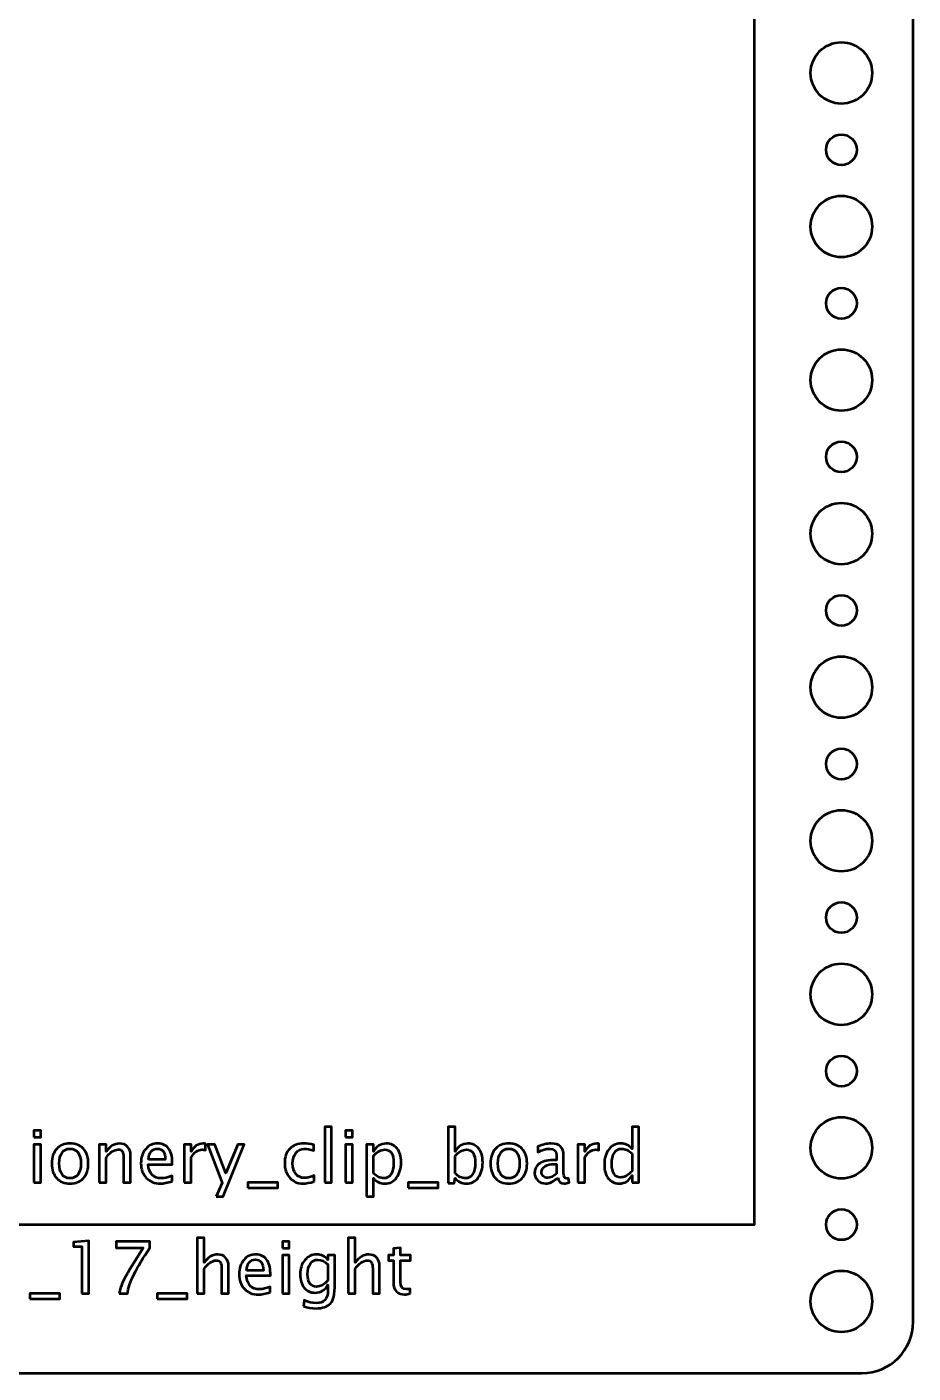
# Model space of a CAD drawing. Header units: centimetres. Extents: x -73 to 73, y -61 to 74.
# Drawn here: x -44.7 to -36.05, y -56.95 to -43.8 of the extents above; entities that cross this region are included whole.
import ezdxf

# ---------------------------------------------------------------- set-up
doc = ezdxf.new("R2010")
doc.units = ezdxf.units.CM
doc.header["$MEASUREMENT"] = 0
doc.layers.add('Layer 1', color=7, linetype='Continuous')

msp = doc.modelspace()

# ---------------------------------------------------------------- linework, layer by layer
at = {"layer": 'Layer 1', "color": 4, "lineweight": 53}
msp.add_lwpolyline([(-52.4, -55.5), (-37.6, -55.5), (-37.6, -34.5), (-52.4, -34.5), (-52.4, -55.5)], close=True, dxfattribs=at)
at = {"layer": 'Layer 1', "lineweight": 53}
for centre, major_axis in [((-36.74999, -44.25001), (0, 0.30001)), ((-36.75, -45), (0, 0.15)), ((-36.74999, -45.75001), (0, 0.30001)), ((-36.75, -46.5), (0, 0.15)), ((-36.74999, -47.25001), (0, 0.30001)), ((-36.75, -48), (0, 0.15)), ((-36.74999, -48.75001), (0, 0.30001)), ((-36.75, -49.5), (0, 0.15)), ((-36.74999, -50.25001), (0, 0.30001)), ((-36.75, -51), (0, 0.15)), ((-36.74999, -51.75001), (0, 0.30001)), ((-36.75, -52.5), (0, 0.15)), ((-36.74999, -53.25001), (0, 0.30001)), ((-36.75, -54), (0, 0.15)), ((-36.74999, -54.75001), (0, 0.30001)), ((-36.75, -55.5), (0, 0.15)), ((-36.74999, -56.25001), (0, 0.30001))]:
    msp.add_ellipse(centre, major_axis=major_axis, ratio=1, dxfattribs=at)
msp.add_open_spline([(-53.95, -56.45), (-53.95, -56.45), (-53.95, -32.05), (-53.95, -32.05), (-53.95, -32.05), (-53.95, -31.77386), (-53.72614, -31.55), (-53.45, -31.55), (-53.45, -31.55), (-53.45, -31.55), (-36.55, -31.55), (-36.55, -31.55), (-36.55, -31.55), (-36.27386, -31.55), (-36.05, -31.77386), (-36.05, -32.05), (-36.05, -32.05), (-36.05, -32.05), (-36.05, -56.45), (-36.05, -56.45), (-36.05, -56.45), (-36.05, -56.72614), (-36.27386, -56.95), (-36.55, -56.95), (-36.55, -56.95), (-36.55, -56.95), (-53.45, -56.95), (-53.45, -56.95), (-53.45, -56.95), (-53.72614, -56.95), (-53.95, -56.72614), (-53.95, -56.45)], degree=3, knots=[0, 0, 0, 0, 0.11111111, 0.11111111, 0.11111111, 0.11111111, 0.22222222, 0.22222222, 0.22222222, 0.22222222, 0.33333333, 0.33333333, 0.33333333, 0.33333333, 0.44444444, 0.44444444, 0.44444444, 0.44444444, 0.55555556, 0.55555556, 0.55555556, 0.55555556, 0.66666667, 0.66666667, 0.66666667, 0.66666667, 0.77777778, 0.77777778, 0.77777778, 0.77777778, 1, 1, 1, 1], dxfattribs=at)
at = {"layer": 'Layer 1', "color": 5, "lineweight": 53}
for points, knots in [([(-41.79542, -55.08951), (-41.79542, -55.08951), (-41.79542, -54.54552), (-41.79542, -54.54552), (-41.79542, -54.54552), (-41.79542, -54.54552), (-41.72768, -54.54552), (-41.72768, -54.54552), (-41.72768, -54.54552), (-41.72768, -54.54552), (-41.72768, -55.08951), (-41.72768, -55.08951), (-41.72768, -55.08951), (-41.72768, -55.08951), (-41.79542, -55.08951), (-41.79542, -55.08951)], [0, 0, 0, 0, 0.2, 0.2, 0.2, 0.2, 0.4, 0.4, 0.4, 0.4, 0.6, 0.6, 0.6, 0.6, 1, 1, 1, 1]), ([(-40.59079, -55.09374), (-40.59079, -55.09374), (-40.59079, -54.54552), (-40.59079, -54.54552), (-40.59079, -54.54552), (-40.59079, -54.54552), (-40.52305, -54.54552), (-40.52305, -54.54552), (-40.52305, -54.54552), (-40.52305, -54.54552), (-40.52305, -54.78624), (-40.52305, -54.78624), (-40.52305, -54.78624), (-40.4953, -54.73391), (-40.45355, -54.7078), (-40.39793, -54.7078), (-40.39793, -54.7078), (-40.35289, -54.7078), (-40.3175, -54.72415), (-40.29163, -54.75696), (-40.29163, -54.75696), (-40.26576, -54.78976), (-40.25282, -54.83457), (-40.25282, -54.89137), (-40.25282, -54.89137), (-40.25282, -54.95322), (-40.26752, -55.0032), (-40.2968, -55.04106), (-40.2968, -55.04106), (-40.32608, -55.07904), (-40.36465, -55.09798), (-40.4124, -55.09798), (-40.4124, -55.09798), (-40.45673, -55.09798), (-40.49365, -55.08104), (-40.52305, -55.04706), (-40.52305, -55.04706), (-40.52305, -55.04706), (-40.53128, -55.09374), (-40.53128, -55.09374), (-40.53128, -55.09374), (-40.53128, -55.09374), (-40.59079, -55.09374), (-40.59079, -55.09374)], [0, 0, 0, 0, 0.08333333, 0.08333333, 0.08333333, 0.08333333, 0.16666667, 0.16666667, 0.16666667, 0.16666667, 0.25, 0.25, 0.25, 0.25, 0.33333333, 0.33333333, 0.33333333, 0.33333333, 0.41666667, 0.41666667, 0.41666667, 0.41666667, 0.5, 0.5, 0.5, 0.5, 0.58333333, 0.58333333, 0.58333333, 0.58333333, 0.66666667, 0.66666667, 0.66666667, 0.66666667, 0.75, 0.75, 0.75, 0.75, 0.83333333, 0.83333333, 0.83333333, 0.83333333, 1, 1, 1, 1]), ([(-38.79443, -55.08951), (-38.79443, -55.08951), (-38.79443, -55.01931), (-38.79443, -55.01931), (-38.79443, -55.01931), (-38.82206, -55.07175), (-38.86369, -55.09798), (-38.91931, -55.09798), (-38.91931, -55.09798), (-38.96447, -55.09798), (-38.99998, -55.08163), (-39.02585, -55.04882), (-39.02585, -55.04882), (-39.05172, -55.01601), (-39.06466, -54.97121), (-39.06466, -54.91441), (-39.06466, -54.91441), (-39.06466, -54.85232), (-39.04996, -54.80235), (-39.02068, -54.76448), (-39.02068, -54.76448), (-38.99128, -54.72673), (-38.95271, -54.7078), (-38.90485, -54.7078), (-38.90485, -54.7078), (-38.86052, -54.7078), (-38.82359, -54.72474), (-38.79443, -54.75872), (-38.79443, -54.75872), (-38.79443, -54.75872), (-38.79443, -54.54552), (-38.79443, -54.54552), (-38.79443, -54.54552), (-38.79443, -54.54552), (-38.7267, -54.54552), (-38.7267, -54.54552), (-38.7267, -54.54552), (-38.7267, -54.54552), (-38.7267, -55.08951), (-38.7267, -55.08951), (-38.7267, -55.08951), (-38.7267, -55.08951), (-38.79443, -55.08951), (-38.79443, -55.08951)], [0, 0, 0, 0, 0.08333333, 0.08333333, 0.08333333, 0.08333333, 0.16666667, 0.16666667, 0.16666667, 0.16666667, 0.25, 0.25, 0.25, 0.25, 0.33333333, 0.33333333, 0.33333333, 0.33333333, 0.41666667, 0.41666667, 0.41666667, 0.41666667, 0.5, 0.5, 0.5, 0.5, 0.58333333, 0.58333333, 0.58333333, 0.58333333, 0.66666667, 0.66666667, 0.66666667, 0.66666667, 0.75, 0.75, 0.75, 0.75, 0.83333333, 0.83333333, 0.83333333, 0.83333333, 1, 1, 1, 1]), ([(-44.6353, -54.64712), (-44.6353, -54.64712), (-44.6353, -54.57939), (-44.6353, -54.57939), (-44.6353, -54.57939), (-44.6353, -54.57939), (-44.56756, -54.57939), (-44.56756, -54.57939), (-44.56756, -54.57939), (-44.56756, -54.57939), (-44.56756, -54.64712), (-44.56756, -54.64712), (-44.56756, -54.64712), (-44.56756, -54.64712), (-44.6353, -54.64712), (-44.6353, -54.64712)], [0, 0, 0, 0, 0.2, 0.2, 0.2, 0.2, 0.4, 0.4, 0.4, 0.4, 0.6, 0.6, 0.6, 0.6, 1, 1, 1, 1]), ([(-41.59151, -54.64712), (-41.59151, -54.64712), (-41.59151, -54.57939), (-41.59151, -54.57939), (-41.59151, -54.57939), (-41.59151, -54.57939), (-41.52377, -54.57939), (-41.52377, -54.57939), (-41.52377, -54.57939), (-41.52377, -54.57939), (-41.52377, -54.64712), (-41.52377, -54.64712), (-41.52377, -54.64712), (-41.52377, -54.64712), (-41.59151, -54.64712), (-41.59151, -54.64712)], [0, 0, 0, 0, 0.2, 0.2, 0.2, 0.2, 0.4, 0.4, 0.4, 0.4, 0.6, 0.6, 0.6, 0.6, 1, 1, 1, 1]), ([(-44.6353, -55.08951), (-44.6353, -55.08951), (-44.6353, -54.71556), (-44.6353, -54.71556), (-44.6353, -54.71556), (-44.6353, -54.71556), (-44.56756, -54.71556), (-44.56756, -54.71556), (-44.56756, -54.71556), (-44.56756, -54.71556), (-44.56756, -55.08951), (-44.56756, -55.08951), (-44.56756, -55.08951), (-44.56756, -55.08951), (-44.6353, -55.08951), (-44.6353, -55.08951)], [0, 0, 0, 0, 0.2, 0.2, 0.2, 0.2, 0.4, 0.4, 0.4, 0.4, 0.6, 0.6, 0.6, 0.6, 1, 1, 1, 1]), ([(-44.28251, -55.09798), (-44.33743, -55.09798), (-44.38094, -55.08046), (-44.41292, -55.04541), (-44.41292, -55.04541), (-44.44503, -55.01037), (-44.46102, -54.96274), (-44.46102, -54.90265), (-44.46102, -54.90265), (-44.46102, -54.84268), (-44.44503, -54.79517), (-44.41292, -54.76025), (-44.41292, -54.76025), (-44.38094, -54.72532), (-44.33743, -54.7078), (-44.28251, -54.7078), (-44.28251, -54.7078), (-44.2276, -54.7078), (-44.18409, -54.72532), (-44.1521, -54.76025), (-44.1521, -54.76025), (-44.12, -54.79517), (-44.10401, -54.84268), (-44.10401, -54.90265), (-44.10401, -54.90265), (-44.10401, -54.96274), (-44.12, -55.01037), (-44.1521, -55.04541), (-44.1521, -55.04541), (-44.18409, -55.08046), (-44.2276, -55.09798), (-44.28251, -55.09798)], [0, 0, 0, 0, 0.11111111, 0.11111111, 0.11111111, 0.11111111, 0.22222222, 0.22222222, 0.22222222, 0.22222222, 0.33333333, 0.33333333, 0.33333333, 0.33333333, 0.44444444, 0.44444444, 0.44444444, 0.44444444, 0.55555556, 0.55555556, 0.55555556, 0.55555556, 0.66666667, 0.66666667, 0.66666667, 0.66666667, 0.77777778, 0.77777778, 0.77777778, 0.77777778, 1, 1, 1, 1]), ([(-44.28263, -55.04718), (-44.24912, -55.04718), (-44.22301, -55.03459), (-44.20443, -55.00931), (-44.20443, -55.00931), (-44.18597, -54.98415), (-44.17668, -54.94852), (-44.17668, -54.90265), (-44.17668, -54.90265), (-44.17668, -54.85691), (-44.18597, -54.8214), (-44.20443, -54.79623), (-44.20443, -54.79623), (-44.22301, -54.77118), (-44.24912, -54.7586), (-44.28263, -54.7586), (-44.28263, -54.7586), (-44.31626, -54.7586), (-44.34237, -54.77118), (-44.36071, -54.79623), (-44.36071, -54.79623), (-44.37917, -54.8214), (-44.38835, -54.85691), (-44.38835, -54.90265), (-44.38835, -54.90265), (-44.38835, -54.94852), (-44.37917, -54.98415), (-44.36071, -55.00931), (-44.36071, -55.00931), (-44.34237, -55.03459), (-44.31626, -55.04718), (-44.28263, -55.04718)], [0, 0, 0, 0, 0.11111111, 0.11111111, 0.11111111, 0.11111111, 0.22222222, 0.22222222, 0.22222222, 0.22222222, 0.33333333, 0.33333333, 0.33333333, 0.33333333, 0.44444444, 0.44444444, 0.44444444, 0.44444444, 0.55555556, 0.55555556, 0.55555556, 0.55555556, 0.66666667, 0.66666667, 0.66666667, 0.66666667, 0.77777778, 0.77777778, 0.77777778, 0.77777778, 1, 1, 1, 1]), ([(-43.99794, -55.08951), (-43.99794, -55.08951), (-43.99794, -54.71556), (-43.99794, -54.71556), (-43.99794, -54.71556), (-43.99794, -54.71556), (-43.9302, -54.71556), (-43.9302, -54.71556), (-43.9302, -54.71556), (-43.9302, -54.71556), (-43.9302, -54.78624), (-43.9302, -54.78624), (-43.9302, -54.78624), (-43.89434, -54.73391), (-43.85036, -54.7078), (-43.79838, -54.7078), (-43.79838, -54.7078), (-43.76569, -54.7078), (-43.7397, -54.71803), (-43.72053, -54.73861), (-43.72053, -54.73861), (-43.70137, -54.75907), (-43.69172, -54.78671), (-43.69172, -54.82128), (-43.69172, -54.82128), (-43.69172, -54.82128), (-43.69172, -55.08951), (-43.69172, -55.08951), (-43.69172, -55.08951), (-43.69172, -55.08951), (-43.75946, -55.08951), (-43.75946, -55.08951), (-43.75946, -55.08951), (-43.75946, -55.08951), (-43.75946, -54.84339), (-43.75946, -54.84339), (-43.75946, -54.84339), (-43.75946, -54.81564), (-43.76357, -54.79588), (-43.77169, -54.78412), (-43.77169, -54.78412), (-43.77992, -54.77224), (-43.79344, -54.76636), (-43.81237, -54.76636), (-43.81237, -54.76636), (-43.854, -54.76636), (-43.89328, -54.79353), (-43.9302, -54.84786), (-43.9302, -54.84786), (-43.9302, -54.84786), (-43.9302, -55.08951), (-43.9302, -55.08951), (-43.9302, -55.08951), (-43.9302, -55.08951), (-43.99794, -55.08951), (-43.99794, -55.08951)], [0, 0, 0, 0, 0.06666667, 0.06666667, 0.06666667, 0.06666667, 0.13333333, 0.13333333, 0.13333333, 0.13333333, 0.2, 0.2, 0.2, 0.2, 0.26666667, 0.26666667, 0.26666667, 0.26666667, 0.33333333, 0.33333333, 0.33333333, 0.33333333, 0.4, 0.4, 0.4, 0.4, 0.46666667, 0.46666667, 0.46666667, 0.46666667, 0.53333333, 0.53333333, 0.53333333, 0.53333333, 0.6, 0.6, 0.6, 0.6, 0.66666667, 0.66666667, 0.66666667, 0.66666667, 0.73333333, 0.73333333, 0.73333333, 0.73333333, 0.8, 0.8, 0.8, 0.8, 0.86666667, 0.86666667, 0.86666667, 0.86666667, 1, 1, 1, 1]), ([(-43.28555, -55.07752), (-43.33106, -55.09116), (-43.36999, -55.09798), (-43.40244, -55.09798), (-43.40244, -55.09798), (-43.45783, -55.09798), (-43.50287, -55.07963), (-43.53756, -55.04306), (-43.53756, -55.04306), (-43.57225, -55.00649), (-43.58965, -54.9591), (-43.58965, -54.90077), (-43.58965, -54.90077), (-43.58965, -54.84421), (-43.57436, -54.79776), (-43.54367, -54.76142), (-43.54367, -54.76142), (-43.51298, -54.72521), (-43.4737, -54.7071), (-43.42584, -54.7071), (-43.42584, -54.7071), (-43.38057, -54.7071), (-43.34553, -54.72321), (-43.32083, -54.75543), (-43.32083, -54.75543), (-43.29614, -54.78765), (-43.28379, -54.83327), (-43.28379, -54.89242), (-43.28379, -54.89242), (-43.28379, -54.89242), (-43.28414, -54.91312), (-43.28414, -54.91312), (-43.28414, -54.91312), (-43.28414, -54.91312), (-43.5205, -54.91312), (-43.5205, -54.91312), (-43.5205, -54.91312), (-43.51063, -55.00249), (-43.467, -55.04718), (-43.38974, -55.04718), (-43.38974, -55.04718), (-43.3614, -55.04718), (-43.32671, -55.03918), (-43.28555, -55.02319), (-43.28555, -55.02319), (-43.28555, -55.02319), (-43.28555, -55.07752), (-43.28555, -55.07752)], [0, 0, 0, 0, 0.07692308, 0.07692308, 0.07692308, 0.07692308, 0.15384615, 0.15384615, 0.15384615, 0.15384615, 0.23076923, 0.23076923, 0.23076923, 0.23076923, 0.30769231, 0.30769231, 0.30769231, 0.30769231, 0.38461538, 0.38461538, 0.38461538, 0.38461538, 0.46153846, 0.46153846, 0.46153846, 0.46153846, 0.53846154, 0.53846154, 0.53846154, 0.53846154, 0.61538462, 0.61538462, 0.61538462, 0.61538462, 0.69230769, 0.69230769, 0.69230769, 0.69230769, 0.76923077, 0.76923077, 0.76923077, 0.76923077, 0.84615385, 0.84615385, 0.84615385, 0.84615385, 1, 1, 1, 1]), ([(-43.51698, -54.86232), (-43.51698, -54.86232), (-43.35188, -54.86232), (-43.35188, -54.86232), (-43.35188, -54.86232), (-43.35188, -54.7927), (-43.37786, -54.7579), (-43.42972, -54.7579), (-43.42972, -54.7579), (-43.48193, -54.7579), (-43.51098, -54.7927), (-43.51698, -54.86232)], [0, 0, 0, 0, 0.25, 0.25, 0.25, 0.25, 0.5, 0.5, 0.5, 0.5, 1, 1, 1, 1]), ([(-43.16691, -55.08951), (-43.16691, -55.08951), (-43.16691, -54.71556), (-43.16691, -54.71556), (-43.16691, -54.71556), (-43.16691, -54.71556), (-43.09917, -54.71556), (-43.09917, -54.71556), (-43.09917, -54.71556), (-43.09917, -54.71556), (-43.09917, -54.78624), (-43.09917, -54.78624), (-43.09917, -54.78624), (-43.07224, -54.73391), (-43.0332, -54.7078), (-42.98193, -54.7078), (-42.98193, -54.7078), (-42.97499, -54.7078), (-42.9677, -54.70839), (-42.96018, -54.70957), (-42.96018, -54.70957), (-42.96018, -54.70957), (-42.96018, -54.77295), (-42.96018, -54.77295), (-42.96018, -54.77295), (-42.97194, -54.76907), (-42.98228, -54.76707), (-42.99122, -54.76707), (-42.99122, -54.76707), (-43.03426, -54.76707), (-43.07024, -54.79247), (-43.09917, -54.84339), (-43.09917, -54.84339), (-43.09917, -54.84339), (-43.09917, -55.08951), (-43.09917, -55.08951), (-43.09917, -55.08951), (-43.09917, -55.08951), (-43.16691, -55.08951), (-43.16691, -55.08951)], [0, 0, 0, 0, 0.09090909, 0.09090909, 0.09090909, 0.09090909, 0.18181818, 0.18181818, 0.18181818, 0.18181818, 0.27272727, 0.27272727, 0.27272727, 0.27272727, 0.36363636, 0.36363636, 0.36363636, 0.36363636, 0.45454545, 0.45454545, 0.45454545, 0.45454545, 0.54545455, 0.54545455, 0.54545455, 0.54545455, 0.63636364, 0.63636364, 0.63636364, 0.63636364, 0.72727273, 0.72727273, 0.72727273, 0.72727273, 0.81818182, 0.81818182, 0.81818182, 0.81818182, 1, 1, 1, 1]), ([(-42.85611, -55.22568), (-42.85611, -55.22568), (-42.79543, -55.08998), (-42.79543, -55.08998), (-42.79543, -55.08998), (-42.79543, -55.08998), (-42.94031, -54.71556), (-42.94031, -54.71556), (-42.94031, -54.71556), (-42.94031, -54.71556), (-42.86763, -54.71556), (-42.86763, -54.71556), (-42.86763, -54.71556), (-42.86763, -54.71556), (-42.75992, -54.99873), (-42.75992, -54.99873), (-42.75992, -54.99873), (-42.75992, -54.99873), (-42.64503, -54.71556), (-42.64503, -54.71556), (-42.64503, -54.71556), (-42.64503, -54.71556), (-42.58118, -54.71556), (-42.58118, -54.71556), (-42.58118, -54.71556), (-42.58118, -54.71556), (-42.78555, -55.22568), (-42.78555, -55.22568), (-42.78555, -55.22568), (-42.78555, -55.22568), (-42.85611, -55.22568), (-42.85611, -55.22568)], [0, 0, 0, 0, 0.11111111, 0.11111111, 0.11111111, 0.11111111, 0.22222222, 0.22222222, 0.22222222, 0.22222222, 0.33333333, 0.33333333, 0.33333333, 0.33333333, 0.44444444, 0.44444444, 0.44444444, 0.44444444, 0.55555556, 0.55555556, 0.55555556, 0.55555556, 0.66666667, 0.66666667, 0.66666667, 0.66666667, 0.77777778, 0.77777778, 0.77777778, 0.77777778, 1, 1, 1, 1]), ([(-41.89713, -55.07822), (-41.94099, -55.09139), (-41.97886, -55.09798), (-42.01073, -55.09798), (-42.01073, -55.09798), (-42.06129, -55.09798), (-42.10315, -55.07928), (-42.13643, -55.042), (-42.13643, -55.042), (-42.16971, -55.00461), (-42.18641, -54.95745), (-42.18641, -54.90066), (-42.18641, -54.90066), (-42.18641, -54.83998), (-42.16995, -54.79259), (-42.13702, -54.75872), (-42.13702, -54.75872), (-42.10409, -54.72474), (-42.05812, -54.7078), (-41.99908, -54.7078), (-41.99908, -54.7078), (-41.97004, -54.7078), (-41.93735, -54.7118), (-41.90136, -54.7198), (-41.90136, -54.7198), (-41.90136, -54.7198), (-41.90136, -54.77695), (-41.90136, -54.77695), (-41.90136, -54.77695), (-41.93958, -54.76566), (-41.97074, -54.76001), (-41.99473, -54.76001), (-41.99473, -54.76001), (-42.02954, -54.76001), (-42.05741, -54.77307), (-42.07822, -54.79905), (-42.07822, -54.79905), (-42.09904, -54.82504), (-42.1095, -54.85973), (-42.1095, -54.90301), (-42.1095, -54.90301), (-42.1095, -54.94499), (-42.09869, -54.97885), (-42.07717, -55.00484), (-42.07717, -55.00484), (-42.05565, -55.03071), (-42.02754, -55.04365), (-41.99262, -55.04365), (-41.99262, -55.04365), (-41.96169, -55.04365), (-41.92994, -55.03565), (-41.89713, -55.01966), (-41.89713, -55.01966), (-41.89713, -55.01966), (-41.89713, -55.07822), (-41.89713, -55.07822)], [0, 0, 0, 0, 0.06666667, 0.06666667, 0.06666667, 0.06666667, 0.13333333, 0.13333333, 0.13333333, 0.13333333, 0.2, 0.2, 0.2, 0.2, 0.26666667, 0.26666667, 0.26666667, 0.26666667, 0.33333333, 0.33333333, 0.33333333, 0.33333333, 0.4, 0.4, 0.4, 0.4, 0.46666667, 0.46666667, 0.46666667, 0.46666667, 0.53333333, 0.53333333, 0.53333333, 0.53333333, 0.6, 0.6, 0.6, 0.6, 0.66666667, 0.66666667, 0.66666667, 0.66666667, 0.73333333, 0.73333333, 0.73333333, 0.73333333, 0.8, 0.8, 0.8, 0.8, 0.86666667, 0.86666667, 0.86666667, 0.86666667, 1, 1, 1, 1]), ([(-41.59151, -55.08951), (-41.59151, -55.08951), (-41.59151, -54.71556), (-41.59151, -54.71556), (-41.59151, -54.71556), (-41.59151, -54.71556), (-41.52377, -54.71556), (-41.52377, -54.71556), (-41.52377, -54.71556), (-41.52377, -54.71556), (-41.52377, -55.08951), (-41.52377, -55.08951), (-41.52377, -55.08951), (-41.52377, -55.08951), (-41.59151, -55.08951), (-41.59151, -55.08951)], [0, 0, 0, 0, 0.2, 0.2, 0.2, 0.2, 0.4, 0.4, 0.4, 0.4, 0.6, 0.6, 0.6, 0.6, 1, 1, 1, 1]), ([(-41.3876, -55.22568), (-41.3876, -55.22568), (-41.3876, -54.71556), (-41.3876, -54.71556), (-41.3876, -54.71556), (-41.3876, -54.71556), (-41.31986, -54.71556), (-41.31986, -54.71556), (-41.31986, -54.71556), (-41.31986, -54.71556), (-41.31986, -54.78624), (-41.31986, -54.78624), (-41.31986, -54.78624), (-41.29211, -54.73391), (-41.25036, -54.7078), (-41.19474, -54.7078), (-41.19474, -54.7078), (-41.1497, -54.7078), (-41.11431, -54.72415), (-41.08844, -54.75696), (-41.08844, -54.75696), (-41.06257, -54.78976), (-41.04963, -54.83457), (-41.04963, -54.89137), (-41.04963, -54.89137), (-41.04963, -54.95322), (-41.06433, -55.0032), (-41.09361, -55.04106), (-41.09361, -55.04106), (-41.12289, -55.07904), (-41.16146, -55.09798), (-41.20921, -55.09798), (-41.20921, -55.09798), (-41.25354, -55.09798), (-41.29046, -55.08104), (-41.31986, -55.04706), (-41.31986, -55.04706), (-41.31986, -55.04706), (-41.31986, -55.22568), (-41.31986, -55.22568), (-41.31986, -55.22568), (-41.31986, -55.22568), (-41.3876, -55.22568), (-41.3876, -55.22568)], [0, 0, 0, 0, 0.08333333, 0.08333333, 0.08333333, 0.08333333, 0.16666667, 0.16666667, 0.16666667, 0.16666667, 0.25, 0.25, 0.25, 0.25, 0.33333333, 0.33333333, 0.33333333, 0.33333333, 0.41666667, 0.41666667, 0.41666667, 0.41666667, 0.5, 0.5, 0.5, 0.5, 0.58333333, 0.58333333, 0.58333333, 0.58333333, 0.66666667, 0.66666667, 0.66666667, 0.66666667, 0.75, 0.75, 0.75, 0.75, 0.83333333, 0.83333333, 0.83333333, 0.83333333, 1, 1, 1, 1]), ([(-41.31986, -55.00037), (-41.28494, -55.03154), (-41.25166, -55.04718), (-41.22003, -55.04718), (-41.22003, -55.04718), (-41.18886, -55.04718), (-41.16476, -55.03412), (-41.14782, -55.00814), (-41.14782, -55.00814), (-41.13077, -54.98215), (-41.12231, -54.94558), (-41.12231, -54.8983), (-41.12231, -54.8983), (-41.12231, -54.81081), (-41.15123, -54.76707), (-41.20909, -54.76707), (-41.20909, -54.76707), (-41.24695, -54.76707), (-41.28388, -54.78753), (-41.31986, -54.82857), (-41.31986, -54.82857), (-41.31986, -54.82857), (-41.31986, -55.00037), (-41.31986, -55.00037)], [0, 0, 0, 0, 0.14285714, 0.14285714, 0.14285714, 0.14285714, 0.28571429, 0.28571429, 0.28571429, 0.28571429, 0.42857143, 0.42857143, 0.42857143, 0.42857143, 0.57142857, 0.57142857, 0.57142857, 0.57142857, 0.71428571, 0.71428571, 0.71428571, 0.71428571, 1, 1, 1, 1]), ([(-40.52305, -55.00037), (-40.48813, -55.03154), (-40.45485, -55.04718), (-40.42322, -55.04718), (-40.42322, -55.04718), (-40.39205, -55.04718), (-40.36795, -55.03412), (-40.35101, -55.00814), (-40.35101, -55.00814), (-40.33396, -54.98215), (-40.3255, -54.94558), (-40.3255, -54.8983), (-40.3255, -54.8983), (-40.3255, -54.81081), (-40.35442, -54.76707), (-40.41228, -54.76707), (-40.41228, -54.76707), (-40.45014, -54.76707), (-40.48707, -54.78753), (-40.52305, -54.82857), (-40.52305, -54.82857), (-40.52305, -54.82857), (-40.52305, -55.00037), (-40.52305, -55.00037)], [0, 0, 0, 0, 0.14285714, 0.14285714, 0.14285714, 0.14285714, 0.28571429, 0.28571429, 0.28571429, 0.28571429, 0.42857143, 0.42857143, 0.42857143, 0.42857143, 0.57142857, 0.57142857, 0.57142857, 0.57142857, 0.71428571, 0.71428571, 0.71428571, 0.71428571, 1, 1, 1, 1]), ([(-39.99788, -55.09798), (-40.0528, -55.09798), (-40.09631, -55.08046), (-40.12829, -55.04541), (-40.12829, -55.04541), (-40.1604, -55.01037), (-40.17639, -54.96274), (-40.17639, -54.90265), (-40.17639, -54.90265), (-40.17639, -54.84268), (-40.1604, -54.79517), (-40.12829, -54.76025), (-40.12829, -54.76025), (-40.09631, -54.72532), (-40.0528, -54.7078), (-39.99788, -54.7078), (-39.99788, -54.7078), (-39.94297, -54.7078), (-39.89946, -54.72532), (-39.86747, -54.76025), (-39.86747, -54.76025), (-39.83537, -54.79517), (-39.81938, -54.84268), (-39.81938, -54.90265), (-39.81938, -54.90265), (-39.81938, -54.96274), (-39.83537, -55.01037), (-39.86747, -55.04541), (-39.86747, -55.04541), (-39.89946, -55.08046), (-39.94297, -55.09798), (-39.99788, -55.09798)], [0, 0, 0, 0, 0.11111111, 0.11111111, 0.11111111, 0.11111111, 0.22222222, 0.22222222, 0.22222222, 0.22222222, 0.33333333, 0.33333333, 0.33333333, 0.33333333, 0.44444444, 0.44444444, 0.44444444, 0.44444444, 0.55555556, 0.55555556, 0.55555556, 0.55555556, 0.66666667, 0.66666667, 0.66666667, 0.66666667, 0.77777778, 0.77777778, 0.77777778, 0.77777778, 1, 1, 1, 1]), ([(-39.998, -55.04718), (-39.96449, -55.04718), (-39.93838, -55.03459), (-39.9198, -55.00931), (-39.9198, -55.00931), (-39.90134, -54.98415), (-39.89205, -54.94852), (-39.89205, -54.90265), (-39.89205, -54.90265), (-39.89205, -54.85691), (-39.90134, -54.8214), (-39.9198, -54.79623), (-39.9198, -54.79623), (-39.93838, -54.77118), (-39.96449, -54.7586), (-39.998, -54.7586), (-39.998, -54.7586), (-40.03163, -54.7586), (-40.05774, -54.77118), (-40.07608, -54.79623), (-40.07608, -54.79623), (-40.09454, -54.8214), (-40.10372, -54.85691), (-40.10372, -54.90265), (-40.10372, -54.90265), (-40.10372, -54.94852), (-40.09454, -54.98415), (-40.07608, -55.00931), (-40.07608, -55.00931), (-40.05774, -55.03459), (-40.03163, -55.04718), (-39.998, -55.04718)], [0, 0, 0, 0, 0.11111111, 0.11111111, 0.11111111, 0.11111111, 0.22222222, 0.22222222, 0.22222222, 0.22222222, 0.33333333, 0.33333333, 0.33333333, 0.33333333, 0.44444444, 0.44444444, 0.44444444, 0.44444444, 0.55555556, 0.55555556, 0.55555556, 0.55555556, 0.66666667, 0.66666667, 0.66666667, 0.66666667, 0.77777778, 0.77777778, 0.77777778, 0.77777778, 1, 1, 1, 1]), ([(-39.52057, -55.04188), (-39.56126, -55.07928), (-39.60042, -55.09798), (-39.63805, -55.09798), (-39.63805, -55.09798), (-39.66897, -55.09798), (-39.69473, -55.08833), (-39.71507, -55.06893), (-39.71507, -55.06893), (-39.73553, -55.04953), (-39.74576, -55.02507), (-39.74576, -54.99555), (-39.74576, -54.99555), (-39.74576, -54.95475), (-39.72859, -54.92335), (-39.69426, -54.90148), (-39.69426, -54.90148), (-39.65992, -54.87961), (-39.61065, -54.86867), (-39.54644, -54.86867), (-39.54644, -54.86867), (-39.54644, -54.86867), (-39.53057, -54.86867), (-39.53057, -54.86867), (-39.53057, -54.86867), (-39.53057, -54.86867), (-39.53057, -54.82363), (-39.53057, -54.82363), (-39.53057, -54.82363), (-39.53057, -54.78024), (-39.55314, -54.7586), (-39.59842, -54.7586), (-39.59842, -54.7586), (-39.63346, -54.7586), (-39.6718, -54.76966), (-39.71331, -54.79176), (-39.71331, -54.79176), (-39.71331, -54.79176), (-39.71331, -54.73602), (-39.71331, -54.73602), (-39.71331, -54.73602), (-39.66768, -54.71721), (-39.62464, -54.7078), (-39.58431, -54.7078), (-39.58431, -54.7078), (-39.5428, -54.7078), (-39.5121, -54.71721), (-39.49247, -54.73614), (-39.49247, -54.73614), (-39.47271, -54.75507), (-39.46283, -54.78424), (-39.46283, -54.82363), (-39.46283, -54.82363), (-39.46283, -54.82363), (-39.46283, -54.99261), (-39.46283, -54.99261), (-39.46283, -54.99261), (-39.46283, -55.0313), (-39.45096, -55.0507), (-39.42708, -55.0507), (-39.42708, -55.0507), (-39.42414, -55.0507), (-39.41979, -55.05023), (-39.41403, -55.04929), (-39.41403, -55.04929), (-39.41403, -55.04929), (-39.40921, -55.08692), (-39.40921, -55.08692), (-39.40921, -55.08692), (-39.42461, -55.09433), (-39.44155, -55.09798), (-39.46013, -55.09798), (-39.46013, -55.09798), (-39.49176, -55.09798), (-39.51187, -55.07928), (-39.52057, -55.04188)], [0, 0, 0, 0, 0.05, 0.05, 0.05, 0.05, 0.1, 0.1, 0.1, 0.1, 0.15, 0.15, 0.15, 0.15, 0.2, 0.2, 0.2, 0.2, 0.25, 0.25, 0.25, 0.25, 0.3, 0.3, 0.3, 0.3, 0.35, 0.35, 0.35, 0.35, 0.4, 0.4, 0.4, 0.4, 0.45, 0.45, 0.45, 0.45, 0.5, 0.5, 0.5, 0.5, 0.55, 0.55, 0.55, 0.55, 0.6, 0.6, 0.6, 0.6, 0.65, 0.65, 0.65, 0.65, 0.7, 0.7, 0.7, 0.7, 0.75, 0.75, 0.75, 0.75, 0.8, 0.8, 0.8, 0.8, 0.85, 0.85, 0.85, 0.85, 0.9, 0.9, 0.9, 0.9, 1, 1, 1, 1]), ([(-39.32372, -55.08951), (-39.32372, -55.08951), (-39.32372, -54.71556), (-39.32372, -54.71556), (-39.32372, -54.71556), (-39.32372, -54.71556), (-39.25598, -54.71556), (-39.25598, -54.71556), (-39.25598, -54.71556), (-39.25598, -54.71556), (-39.25598, -54.78624), (-39.25598, -54.78624), (-39.25598, -54.78624), (-39.22905, -54.73391), (-39.19001, -54.7078), (-39.13874, -54.7078), (-39.13874, -54.7078), (-39.1318, -54.7078), (-39.12451, -54.70839), (-39.11699, -54.70957), (-39.11699, -54.70957), (-39.11699, -54.70957), (-39.11699, -54.77295), (-39.11699, -54.77295), (-39.11699, -54.77295), (-39.12875, -54.76907), (-39.13909, -54.76707), (-39.14803, -54.76707), (-39.14803, -54.76707), (-39.19107, -54.76707), (-39.22705, -54.79247), (-39.25598, -54.84339), (-39.25598, -54.84339), (-39.25598, -54.84339), (-39.25598, -55.08951), (-39.25598, -55.08951), (-39.25598, -55.08951), (-39.25598, -55.08951), (-39.32372, -55.08951), (-39.32372, -55.08951)], [0, 0, 0, 0, 0.09090909, 0.09090909, 0.09090909, 0.09090909, 0.18181818, 0.18181818, 0.18181818, 0.18181818, 0.27272727, 0.27272727, 0.27272727, 0.27272727, 0.36363636, 0.36363636, 0.36363636, 0.36363636, 0.45454545, 0.45454545, 0.45454545, 0.45454545, 0.54545455, 0.54545455, 0.54545455, 0.54545455, 0.63636364, 0.63636364, 0.63636364, 0.63636364, 0.72727273, 0.72727273, 0.72727273, 0.72727273, 0.81818182, 0.81818182, 0.81818182, 0.81818182, 1, 1, 1, 1]), ([(-38.79443, -54.80505), (-38.82959, -54.77412), (-38.86287, -54.7586), (-38.89438, -54.7586), (-38.89438, -54.7586), (-38.92543, -54.7586), (-38.94942, -54.77154), (-38.96647, -54.79753), (-38.96647, -54.79753), (-38.98352, -54.8234), (-38.99199, -54.86009), (-38.99199, -54.90759), (-38.99199, -54.90759), (-38.99199, -54.99496), (-38.96306, -55.03871), (-38.90509, -55.03871), (-38.90509, -55.03871), (-38.86746, -55.03871), (-38.83053, -55.01813), (-38.79443, -54.97709), (-38.79443, -54.97709), (-38.79443, -54.97709), (-38.79443, -54.80505), (-38.79443, -54.80505)], [0, 0, 0, 0, 0.14285714, 0.14285714, 0.14285714, 0.14285714, 0.28571429, 0.28571429, 0.28571429, 0.28571429, 0.42857143, 0.42857143, 0.42857143, 0.42857143, 0.57142857, 0.57142857, 0.57142857, 0.57142857, 0.71428571, 0.71428571, 0.71428571, 0.71428571, 1, 1, 1, 1]), ([(-39.53057, -55.00496), (-39.53057, -55.00496), (-39.53057, -54.90889), (-39.53057, -54.90889), (-39.53057, -54.90889), (-39.53057, -54.90889), (-39.55232, -54.90818), (-39.55232, -54.90818), (-39.55232, -54.90818), (-39.58995, -54.90818), (-39.62029, -54.91512), (-39.64346, -54.929), (-39.64346, -54.929), (-39.6665, -54.94299), (-39.67803, -54.96145), (-39.67803, -54.9845), (-39.67803, -54.9845), (-39.67803, -55.00061), (-39.67227, -55.01425), (-39.66086, -55.02542), (-39.66086, -55.02542), (-39.64934, -55.03659), (-39.63534, -55.04224), (-39.61876, -55.04224), (-39.61876, -55.04224), (-39.59054, -55.04224), (-39.56114, -55.02977), (-39.53057, -55.00496)], [0, 0, 0, 0, 0.125, 0.125, 0.125, 0.125, 0.25, 0.25, 0.25, 0.25, 0.375, 0.375, 0.375, 0.375, 0.5, 0.5, 0.5, 0.5, 0.625, 0.625, 0.625, 0.625, 0.75, 0.75, 0.75, 0.75, 1, 1, 1, 1]), ([(-42.54766, -55.14031), (-42.54766, -55.14031), (-42.54766, -55.08951), (-42.54766, -55.08951), (-42.54766, -55.08951), (-42.54766, -55.08951), (-42.25414, -55.08951), (-42.25414, -55.08951), (-42.25414, -55.08951), (-42.25414, -55.08951), (-42.25414, -55.14031), (-42.25414, -55.14031), (-42.25414, -55.14031), (-42.25414, -55.14031), (-42.54766, -55.14031), (-42.54766, -55.14031)], [0, 0, 0, 0, 0.2, 0.2, 0.2, 0.2, 0.4, 0.4, 0.4, 0.4, 0.6, 0.6, 0.6, 0.6, 1, 1, 1, 1]), ([(-40.98167, -55.14031), (-40.98167, -55.14031), (-40.98167, -55.08951), (-40.98167, -55.08951), (-40.98167, -55.08951), (-40.98167, -55.08951), (-40.68815, -55.08951), (-40.68815, -55.08951), (-40.68815, -55.08951), (-40.68815, -55.08951), (-40.68815, -55.14031), (-40.68815, -55.14031), (-40.68815, -55.14031), (-40.68815, -55.14031), (-40.98167, -55.14031), (-40.98167, -55.14031)], [0, 0, 0, 0, 0.2, 0.2, 0.2, 0.2, 0.4, 0.4, 0.4, 0.4, 0.6, 0.6, 0.6, 0.6, 1, 1, 1, 1]), ([(-44.16822, -56.17372), (-44.16822, -56.17372), (-44.16822, -55.7144), (-44.16822, -55.7144), (-44.16822, -55.7144), (-44.16822, -55.7144), (-44.24936, -55.7144), (-44.24936, -55.7144), (-44.24936, -55.7144), (-44.24936, -55.7144), (-44.24936, -55.67207), (-44.24936, -55.67207), (-44.24936, -55.67207), (-44.24936, -55.67207), (-44.10049, -55.65937), (-44.10049, -55.65937), (-44.10049, -55.65937), (-44.10049, -55.65937), (-44.10049, -56.17372), (-44.10049, -56.17372), (-44.10049, -56.17372), (-44.10049, -56.17372), (-44.16822, -56.17372), (-44.16822, -56.17372)], [0, 0, 0, 0, 0.14285714, 0.14285714, 0.14285714, 0.14285714, 0.28571429, 0.28571429, 0.28571429, 0.28571429, 0.42857143, 0.42857143, 0.42857143, 0.42857143, 0.57142857, 0.57142857, 0.57142857, 0.57142857, 0.71428571, 0.71428571, 0.71428571, 0.71428571, 1, 1, 1, 1]), ([(-43.8011, -56.17372), (-43.79451, -56.13397), (-43.78499, -56.09952), (-43.77276, -56.07059), (-43.77276, -56.07059), (-43.76053, -56.04166), (-43.73877, -56.0018), (-43.70773, -55.95123), (-43.70773, -55.95123), (-43.70773, -55.95123), (-43.56897, -55.7271), (-43.56897, -55.7271), (-43.56897, -55.7271), (-43.56897, -55.7271), (-43.83073, -55.7271), (-43.83073, -55.7271), (-43.83073, -55.7271), (-43.83073, -55.7271), (-43.83073, -55.6636), (-43.83073, -55.6636), (-43.83073, -55.6636), (-43.83073, -55.6636), (-43.50335, -55.6636), (-43.50335, -55.6636), (-43.50335, -55.6636), (-43.50335, -55.6636), (-43.50335, -55.7271), (-43.50335, -55.7271), (-43.50335, -55.7271), (-43.634, -55.91995), (-43.70714, -56.06883), (-43.72278, -56.17372), (-43.72278, -56.17372), (-43.72278, -56.17372), (-43.8011, -56.17372), (-43.8011, -56.17372)], [0, 0, 0, 0, 0.1, 0.1, 0.1, 0.1, 0.2, 0.2, 0.2, 0.2, 0.3, 0.3, 0.3, 0.3, 0.4, 0.4, 0.4, 0.4, 0.5, 0.5, 0.5, 0.5, 0.6, 0.6, 0.6, 0.6, 0.7, 0.7, 0.7, 0.7, 0.8, 0.8, 0.8, 0.8, 1, 1, 1, 1]), ([(-43.04027, -56.17372), (-43.04027, -56.17372), (-43.04027, -55.62973), (-43.04027, -55.62973), (-43.04027, -55.62973), (-43.04027, -55.62973), (-42.97253, -55.62973), (-42.97253, -55.62973), (-42.97253, -55.62973), (-42.97253, -55.62973), (-42.97253, -55.87045), (-42.97253, -55.87045), (-42.97253, -55.87045), (-42.93667, -55.81812), (-42.89269, -55.79201), (-42.84071, -55.79201), (-42.84071, -55.79201), (-42.80802, -55.79201), (-42.78203, -55.80224), (-42.76286, -55.82282), (-42.76286, -55.82282), (-42.7437, -55.84328), (-42.73405, -55.87092), (-42.73405, -55.90549), (-42.73405, -55.90549), (-42.73405, -55.90549), (-42.73405, -56.17372), (-42.73405, -56.17372), (-42.73405, -56.17372), (-42.73405, -56.17372), (-42.80179, -56.17372), (-42.80179, -56.17372), (-42.80179, -56.17372), (-42.80179, -56.17372), (-42.80179, -55.9276), (-42.80179, -55.9276), (-42.80179, -55.9276), (-42.80179, -55.89985), (-42.8059, -55.88009), (-42.81402, -55.86833), (-42.81402, -55.86833), (-42.82225, -55.85645), (-42.83577, -55.85057), (-42.8547, -55.85057), (-42.8547, -55.85057), (-42.89633, -55.85057), (-42.93561, -55.87774), (-42.97253, -55.93207), (-42.97253, -55.93207), (-42.97253, -55.93207), (-42.97253, -56.17372), (-42.97253, -56.17372), (-42.97253, -56.17372), (-42.97253, -56.17372), (-43.04027, -56.17372), (-43.04027, -56.17372)], [0, 0, 0, 0, 0.06666667, 0.06666667, 0.06666667, 0.06666667, 0.13333333, 0.13333333, 0.13333333, 0.13333333, 0.2, 0.2, 0.2, 0.2, 0.26666667, 0.26666667, 0.26666667, 0.26666667, 0.33333333, 0.33333333, 0.33333333, 0.33333333, 0.4, 0.4, 0.4, 0.4, 0.46666667, 0.46666667, 0.46666667, 0.46666667, 0.53333333, 0.53333333, 0.53333333, 0.53333333, 0.6, 0.6, 0.6, 0.6, 0.66666667, 0.66666667, 0.66666667, 0.66666667, 0.73333333, 0.73333333, 0.73333333, 0.73333333, 0.8, 0.8, 0.8, 0.8, 0.86666667, 0.86666667, 0.86666667, 0.86666667, 1, 1, 1, 1]), ([(-42.20924, -55.73133), (-42.20924, -55.73133), (-42.20924, -55.6636), (-42.20924, -55.6636), (-42.20924, -55.6636), (-42.20924, -55.6636), (-42.1415, -55.6636), (-42.1415, -55.6636), (-42.1415, -55.6636), (-42.1415, -55.6636), (-42.1415, -55.73133), (-42.1415, -55.73133), (-42.1415, -55.73133), (-42.1415, -55.73133), (-42.20924, -55.73133), (-42.20924, -55.73133)], [0, 0, 0, 0, 0.2, 0.2, 0.2, 0.2, 0.4, 0.4, 0.4, 0.4, 0.6, 0.6, 0.6, 0.6, 1, 1, 1, 1]), ([(-41.56541, -56.17372), (-41.56541, -56.17372), (-41.56541, -55.62973), (-41.56541, -55.62973), (-41.56541, -55.62973), (-41.56541, -55.62973), (-41.49767, -55.62973), (-41.49767, -55.62973), (-41.49767, -55.62973), (-41.49767, -55.62973), (-41.49767, -55.87045), (-41.49767, -55.87045), (-41.49767, -55.87045), (-41.46181, -55.81812), (-41.41783, -55.79201), (-41.36585, -55.79201), (-41.36585, -55.79201), (-41.33316, -55.79201), (-41.30717, -55.80224), (-41.288, -55.82282), (-41.288, -55.82282), (-41.26884, -55.84328), (-41.25919, -55.87092), (-41.25919, -55.90549), (-41.25919, -55.90549), (-41.25919, -55.90549), (-41.25919, -56.17372), (-41.25919, -56.17372), (-41.25919, -56.17372), (-41.25919, -56.17372), (-41.32693, -56.17372), (-41.32693, -56.17372), (-41.32693, -56.17372), (-41.32693, -56.17372), (-41.32693, -55.9276), (-41.32693, -55.9276), (-41.32693, -55.9276), (-41.32693, -55.89985), (-41.33104, -55.88009), (-41.33916, -55.86833), (-41.33916, -55.86833), (-41.34739, -55.85645), (-41.36091, -55.85057), (-41.37984, -55.85057), (-41.37984, -55.85057), (-41.42147, -55.85057), (-41.46075, -55.87774), (-41.49767, -55.93207), (-41.49767, -55.93207), (-41.49767, -55.93207), (-41.49767, -56.17372), (-41.49767, -56.17372), (-41.49767, -56.17372), (-41.49767, -56.17372), (-41.56541, -56.17372), (-41.56541, -56.17372)], [0, 0, 0, 0, 0.06666667, 0.06666667, 0.06666667, 0.06666667, 0.13333333, 0.13333333, 0.13333333, 0.13333333, 0.2, 0.2, 0.2, 0.2, 0.26666667, 0.26666667, 0.26666667, 0.26666667, 0.33333333, 0.33333333, 0.33333333, 0.33333333, 0.4, 0.4, 0.4, 0.4, 0.46666667, 0.46666667, 0.46666667, 0.46666667, 0.53333333, 0.53333333, 0.53333333, 0.53333333, 0.6, 0.6, 0.6, 0.6, 0.66666667, 0.66666667, 0.66666667, 0.66666667, 0.73333333, 0.73333333, 0.73333333, 0.73333333, 0.8, 0.8, 0.8, 0.8, 0.86666667, 0.86666667, 0.86666667, 0.86666667, 1, 1, 1, 1]), ([(-40.96027, -56.1736), (-40.9812, -56.17936), (-40.99943, -56.18219), (-41.01483, -56.18219), (-41.01483, -56.18219), (-41.0494, -56.18219), (-41.07633, -56.17231), (-41.09562, -56.15255), (-41.09562, -56.15255), (-41.11502, -56.1328), (-41.12466, -56.1054), (-41.12466, -56.07024), (-41.12466, -56.07024), (-41.12466, -56.07024), (-41.12466, -55.85057), (-41.12466, -55.85057), (-41.12466, -55.85057), (-41.12466, -55.85057), (-41.17147, -55.85057), (-41.17147, -55.85057), (-41.17147, -55.85057), (-41.17147, -55.85057), (-41.17147, -55.79977), (-41.17147, -55.79977), (-41.17147, -55.79977), (-41.17147, -55.79977), (-41.12466, -55.79977), (-41.12466, -55.79977), (-41.12466, -55.79977), (-41.12466, -55.79977), (-41.12466, -55.73216), (-41.12466, -55.73216), (-41.12466, -55.73216), (-41.12466, -55.73216), (-41.05693, -55.72569), (-41.05693, -55.72569), (-41.05693, -55.72569), (-41.05693, -55.72569), (-41.05693, -55.79977), (-41.05693, -55.79977), (-41.05693, -55.79977), (-41.05693, -55.79977), (-40.95886, -55.79977), (-40.95886, -55.79977), (-40.95886, -55.79977), (-40.95886, -55.79977), (-40.95886, -55.85057), (-40.95886, -55.85057), (-40.95886, -55.85057), (-40.95886, -55.85057), (-41.05693, -55.85057), (-41.05693, -55.85057), (-41.05693, -55.85057), (-41.05693, -55.85057), (-41.05693, -56.05801), (-41.05693, -56.05801), (-41.05693, -56.05801), (-41.05693, -56.10693), (-41.03565, -56.13139), (-40.99319, -56.13139), (-40.99319, -56.13139), (-40.98414, -56.13139), (-40.9732, -56.12986), (-40.96027, -56.12692), (-40.96027, -56.12692), (-40.96027, -56.12692), (-40.96027, -56.1736), (-40.96027, -56.1736)], [0, 0, 0, 0, 0.05555556, 0.05555556, 0.05555556, 0.05555556, 0.11111111, 0.11111111, 0.11111111, 0.11111111, 0.16666667, 0.16666667, 0.16666667, 0.16666667, 0.22222222, 0.22222222, 0.22222222, 0.22222222, 0.27777778, 0.27777778, 0.27777778, 0.27777778, 0.33333333, 0.33333333, 0.33333333, 0.33333333, 0.38888889, 0.38888889, 0.38888889, 0.38888889, 0.44444444, 0.44444444, 0.44444444, 0.44444444, 0.5, 0.5, 0.5, 0.5, 0.55555556, 0.55555556, 0.55555556, 0.55555556, 0.61111111, 0.61111111, 0.61111111, 0.61111111, 0.66666667, 0.66666667, 0.66666667, 0.66666667, 0.72222222, 0.72222222, 0.72222222, 0.72222222, 0.77777778, 0.77777778, 0.77777778, 0.77777778, 0.83333333, 0.83333333, 0.83333333, 0.83333333, 0.88888889, 0.88888889, 0.88888889, 0.88888889, 1, 1, 1, 1]), ([(-42.32788, -56.16173), (-42.37339, -56.17537), (-42.41232, -56.18219), (-42.44477, -56.18219), (-42.44477, -56.18219), (-42.50016, -56.18219), (-42.5452, -56.16384), (-42.57989, -56.12727), (-42.57989, -56.12727), (-42.61458, -56.0907), (-42.63198, -56.04331), (-42.63198, -55.98498), (-42.63198, -55.98498), (-42.63198, -55.92842), (-42.61669, -55.88197), (-42.586, -55.84563), (-42.586, -55.84563), (-42.55531, -55.80942), (-42.51603, -55.79131), (-42.46817, -55.79131), (-42.46817, -55.79131), (-42.4229, -55.79131), (-42.38786, -55.80742), (-42.36316, -55.83964), (-42.36316, -55.83964), (-42.33847, -55.87186), (-42.32612, -55.91748), (-42.32612, -55.97663), (-42.32612, -55.97663), (-42.32612, -55.97663), (-42.32647, -55.99733), (-42.32647, -55.99733), (-42.32647, -55.99733), (-42.32647, -55.99733), (-42.56283, -55.99733), (-42.56283, -55.99733), (-42.56283, -55.99733), (-42.55296, -56.0867), (-42.50933, -56.13139), (-42.43207, -56.13139), (-42.43207, -56.13139), (-42.40373, -56.13139), (-42.36904, -56.12339), (-42.32788, -56.1074), (-42.32788, -56.1074), (-42.32788, -56.1074), (-42.32788, -56.16173), (-42.32788, -56.16173)], [0, 0, 0, 0, 0.07692308, 0.07692308, 0.07692308, 0.07692308, 0.15384615, 0.15384615, 0.15384615, 0.15384615, 0.23076923, 0.23076923, 0.23076923, 0.23076923, 0.30769231, 0.30769231, 0.30769231, 0.30769231, 0.38461538, 0.38461538, 0.38461538, 0.38461538, 0.46153846, 0.46153846, 0.46153846, 0.46153846, 0.53846154, 0.53846154, 0.53846154, 0.53846154, 0.61538462, 0.61538462, 0.61538462, 0.61538462, 0.69230769, 0.69230769, 0.69230769, 0.69230769, 0.76923077, 0.76923077, 0.76923077, 0.76923077, 0.84615385, 0.84615385, 0.84615385, 0.84615385, 1, 1, 1, 1]), ([(-42.55931, -55.94653), (-42.55931, -55.94653), (-42.39421, -55.94653), (-42.39421, -55.94653), (-42.39421, -55.94653), (-42.39421, -55.87691), (-42.42019, -55.84211), (-42.47205, -55.84211), (-42.47205, -55.84211), (-42.52426, -55.84211), (-42.55331, -55.87691), (-42.55931, -55.94653)], [0, 0, 0, 0, 0.25, 0.25, 0.25, 0.25, 0.5, 0.5, 0.5, 0.5, 1, 1, 1, 1]), ([(-42.20924, -56.17372), (-42.20924, -56.17372), (-42.20924, -55.79977), (-42.20924, -55.79977), (-42.20924, -55.79977), (-42.20924, -55.79977), (-42.1415, -55.79977), (-42.1415, -55.79977), (-42.1415, -55.79977), (-42.1415, -55.79977), (-42.1415, -56.17372), (-42.1415, -56.17372), (-42.1415, -56.17372), (-42.1415, -56.17372), (-42.20924, -56.17372), (-42.20924, -56.17372)], [0, 0, 0, 0, 0.2, 0.2, 0.2, 0.2, 0.4, 0.4, 0.4, 0.4, 0.6, 0.6, 0.6, 0.6, 1, 1, 1, 1]), ([(-42.00392, -56.2979), (-42.00392, -56.2979), (-41.99592, -56.23934), (-41.99592, -56.23934), (-41.99592, -56.23934), (-41.95664, -56.25768), (-41.91772, -56.26685), (-41.87927, -56.26685), (-41.87927, -56.26685), (-41.80295, -56.26685), (-41.76473, -56.2264), (-41.76473, -56.14562), (-41.76473, -56.14562), (-41.76473, -56.14562), (-41.76473, -56.08682), (-41.76473, -56.08682), (-41.76473, -56.08682), (-41.77649, -56.11163), (-41.79319, -56.1308), (-41.81494, -56.14456), (-41.81494, -56.14456), (-41.8367, -56.15832), (-41.86092, -56.16525), (-41.88762, -56.16525), (-41.88762, -56.16525), (-41.93289, -56.16525), (-41.96875, -56.14903), (-41.99521, -56.11657), (-41.99521, -56.11657), (-42.02167, -56.08411), (-42.03496, -56.04013), (-42.03496, -55.98463), (-42.03496, -55.98463), (-42.03496, -55.92783), (-42.01991, -55.8815), (-41.9898, -55.84563), (-41.9898, -55.84563), (-41.95958, -55.80989), (-41.92066, -55.79201), (-41.8728, -55.79201), (-41.8728, -55.79201), (-41.83094, -55.79201), (-41.79483, -55.80895), (-41.76473, -55.84293), (-41.76473, -55.84293), (-41.76473, -55.84293), (-41.76473, -55.79977), (-41.76473, -55.79977), (-41.76473, -55.79977), (-41.76473, -55.79977), (-41.697, -55.79977), (-41.697, -55.79977), (-41.697, -55.79977), (-41.697, -55.79977), (-41.697, -56.07165), (-41.697, -56.07165), (-41.697, -56.07165), (-41.697, -56.13009), (-41.70005, -56.17337), (-41.70617, -56.20147), (-41.70617, -56.20147), (-41.71217, -56.22958), (-41.72369, -56.25263), (-41.74039, -56.2705), (-41.74039, -56.2705), (-41.77002, -56.3019), (-41.81635, -56.31765), (-41.87927, -56.31765), (-41.87927, -56.31765), (-41.92242, -56.31765), (-41.96393, -56.31107), (-42.00392, -56.2979)], [0, 0, 0, 0, 0.05263158, 0.05263158, 0.05263158, 0.05263158, 0.10526316, 0.10526316, 0.10526316, 0.10526316, 0.15789474, 0.15789474, 0.15789474, 0.15789474, 0.21052632, 0.21052632, 0.21052632, 0.21052632, 0.26315789, 0.26315789, 0.26315789, 0.26315789, 0.31578947, 0.31578947, 0.31578947, 0.31578947, 0.36842105, 0.36842105, 0.36842105, 0.36842105, 0.42105263, 0.42105263, 0.42105263, 0.42105263, 0.47368421, 0.47368421, 0.47368421, 0.47368421, 0.52631579, 0.52631579, 0.52631579, 0.52631579, 0.57894737, 0.57894737, 0.57894737, 0.57894737, 0.63157895, 0.63157895, 0.63157895, 0.63157895, 0.68421053, 0.68421053, 0.68421053, 0.68421053, 0.73684211, 0.73684211, 0.73684211, 0.73684211, 0.78947368, 0.78947368, 0.78947368, 0.78947368, 0.84210526, 0.84210526, 0.84210526, 0.84210526, 0.89473684, 0.89473684, 0.89473684, 0.89473684, 1, 1, 1, 1]), ([(-41.76473, -56.04437), (-41.76473, -56.04437), (-41.76473, -55.88926), (-41.76473, -55.88926), (-41.76473, -55.88926), (-41.7946, -55.85833), (-41.82717, -55.84281), (-41.86233, -55.84281), (-41.86233, -55.84281), (-41.89361, -55.84281), (-41.91807, -55.85528), (-41.93571, -55.88032), (-41.93571, -55.88032), (-41.95347, -55.90525), (-41.96229, -55.93994), (-41.96229, -55.98416), (-41.96229, -55.98416), (-41.96229, -56.06542), (-41.93348, -56.10599), (-41.87574, -56.10599), (-41.87574, -56.10599), (-41.83646, -56.10599), (-41.79942, -56.08541), (-41.76473, -56.04437)], [0, 0, 0, 0, 0.14285714, 0.14285714, 0.14285714, 0.14285714, 0.28571429, 0.28571429, 0.28571429, 0.28571429, 0.42857143, 0.42857143, 0.42857143, 0.42857143, 0.57142857, 0.57142857, 0.57142857, 0.57142857, 0.71428571, 0.71428571, 0.71428571, 0.71428571, 1, 1, 1, 1]), ([(-44.67623, -56.22452), (-44.67623, -56.22452), (-44.67623, -56.17372), (-44.67623, -56.17372), (-44.67623, -56.17372), (-44.67623, -56.17372), (-44.38271, -56.17372), (-44.38271, -56.17372), (-44.38271, -56.17372), (-44.38271, -56.17372), (-44.38271, -56.22452), (-44.38271, -56.22452), (-44.38271, -56.22452), (-44.38271, -56.22452), (-44.67623, -56.22452), (-44.67623, -56.22452)], [0, 0, 0, 0, 0.2, 0.2, 0.2, 0.2, 0.4, 0.4, 0.4, 0.4, 0.6, 0.6, 0.6, 0.6, 1, 1, 1, 1]), ([(-43.43115, -56.22452), (-43.43115, -56.22452), (-43.43115, -56.17372), (-43.43115, -56.17372), (-43.43115, -56.17372), (-43.43115, -56.17372), (-43.13763, -56.17372), (-43.13763, -56.17372), (-43.13763, -56.17372), (-43.13763, -56.17372), (-43.13763, -56.22452), (-43.13763, -56.22452), (-43.13763, -56.22452), (-43.13763, -56.22452), (-43.43115, -56.22452), (-43.43115, -56.22452)], [0, 0, 0, 0, 0.2, 0.2, 0.2, 0.2, 0.4, 0.4, 0.4, 0.4, 0.6, 0.6, 0.6, 0.6, 1, 1, 1, 1])]:
    msp.add_open_spline(points, degree=3, knots=knots, dxfattribs=at)

doc.saveas('drawing.dxf')
